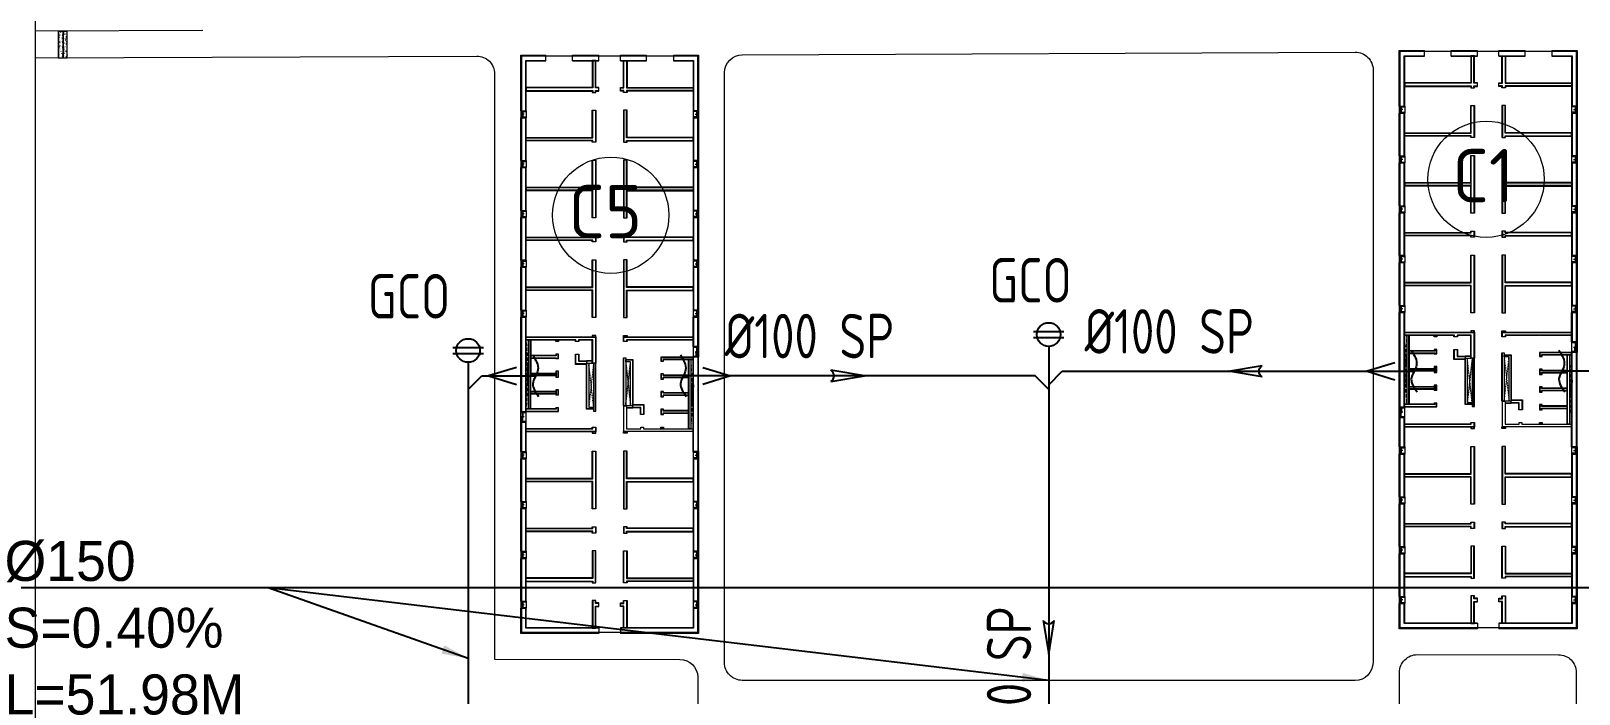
# Model space of a CAD drawing. Header units: metres. Extents: x 6917732 to 8046551, y 3602874 to 4094271.
# Drawn here: x 7174587 to 7261550, y 3773368 to 3810616 of the extents above; entities that cross this region are included whole.
import ezdxf

# ---------------------------------------------------------------- set-up
doc = ezdxf.new("R2010")
doc.units = ezdxf.units.M
doc.header["$LTSCALE"] = 0.5
doc.header["$MEASUREMENT"] = 0
for name, pattern in [('03000 - Plant Layout 1$0$CENTER2', [1.125, 0.75, -0.125, 0.125, -0.125]), ('HIDDEN2', [4.7625, 3.175, -1.5875]), ('MD-PAV-ACCO-3-AR-001-GRF$0$DASHED2', [0.375, 0.25, -0.125]), ('MD-PAV-ACCO-3-AR-001-GRF$0$HIDDEN', [9.525, 6.35, -3.175])]:
    doc.linetypes.add(name, pattern=pattern)
doc.layers.get('0').update_dxf_attribs({"linetype": 'CONTINUOUS'})
for name, color, linetype, lineweight in [('AN-LEGN', 1, 'CONTINUOUS', 20), ('AN-TEXT', 7, 'CONTINUOUS', 40), ('CI-PED-FOOTPATH', 44, 'CONTINUOUS', 0), ('MD-PAV-ACCO-3-AR-001-GRF$0$AR-P-WLI (0.25)-Internal Lining', 7, 'CONTINUOUS', 35), ('MD-PAV-ACCO-3-AR-001-GRF$0$AR-P-WLX (0.25)-External wall', 3, 'CONTINUOUS', 35), ('MD-PAV-ACCO-3-AR-001-GRF$0$AR-WALL-FULL-EXTR', 72, 'CONTINUOUS', 35), ('MD-PAV-ACCO-3-AR-001-GRF$0$AR-WALL-FULL-INTR', 72, 'CONTINUOUS', 35), ('Sewer Line', 4, 'CONTINUOUS', 25)]:
    doc.layers.add(name, color=color, linetype=linetype, lineweight=lineweight)
for name, color, linetype in [('CI-CEN', 1, '03000 - Plant Layout 1$0$CENTER2'), ('CI-ROAD', 11, 'CONTINUOUS'), ('MD-PAV-ACCO-3-AR-001-GRF$0$AR-HID (0.2)-Hidden linework', 2, 'MD-PAV-ACCO-3-AR-001-GRF$0$HIDDEN'), ('MD-PAV-ACCO-3-AR-001-GRF$0$AR-HIDDEN', 8, 'MD-PAV-ACCO-3-AR-001-GRF$0$HIDDEN'), ('MD-PAV-ACCO-3-AR-001-GRF$0$AR-P-FRM (0.2)-window', 20, 'CONTINUOUS'), ('P-Detl-Note', 2, 'CONTINUOUS'), ('RD-TXT', 7, 'CONTINUOUS'), ('TXT-BLDG NO', 20, 'CONTINUOUS')]:
    doc.layers.add(name, color=color, linetype=linetype)
doc.layers.get('CI-CEN').off()
doc.styles.add('3.5mm', font='ISO3098B.shx', dxfattribs={"height": 3.5})
doc.styles.add('BASE PLAN SEWER$0$Style-font061', font='font061.shx')
doc.styles.add('ROMANS', font='ROMANS.shx', dxfattribs={"width": 0.9})
doc.dimstyles.new('1-200', dxfattribs={"dimtxt": 3000, "dimasz": 3000, "dimexe": 1000, "dimexo": 1000, "dimgap": 1000, "dimtad": 1, "dimdec": 0, "dimdsep": 46, "dimtxsty": 'ROMANS', "dimcen": 0, "dimclrd": 5, "dimclre": 5, "dimclrt": 2, "dimadec": 0, "dimazin": 2, "dimtfac": 1, "dimtdec": 0, "dimtmove": 2, "dimatfit": 2, "dimfxl": 1, "dimtolj": 1, "dimtzin": 0, "dimlwd": -1, "dimlwe": -1, "dimarcsym": 0})
pattern_1 = [(0, (7213931.9, 3958531.54), (406.4, 101.6), [16.764, -288.036, 16.764, -288.036, -1625.6]), (0, (7213931.9, 3958531.54), (406.4, 101.6), [-609.6, 16.764, -592.836, 16.764, -288.036, -711.2]), (0, (7213931.9, 3958531.54), (406.4, 101.6), [-1524, 16.764, -186.436, 16.764, -491.236]), (120, (7214084.3, 3958582.34), (-291.18818, 301.152724), [16.764, -288.036, 16.764, -288.036, -1625.6]), (120, (7214084.3, 3958582.34), (-291.18818, 301.152724), [-609.6, 16.764, -592.836, 16.764, -288.036, -711.2]), (120, (7214084.3, 3958582.34), (-291.18818, 301.152724), [-1524, 16.764, -186.436, 16.764, -491.236]), (240, (7214135.1, 3958785.54), (-115.21182, -402.752724), [16.764, -288.036, 16.764, -288.036, -1625.6]), (240, (7214135.1, 3958785.54), (-115.21182, -402.752724), [-609.6, 16.764, -592.836, 16.764, -288.036, -711.2]), (240, (7214135.1, 3958785.54), (-115.21182, -402.752724), [-1524, 16.764, -186.436, 16.764, -491.236])]

# ---------------------------------------------------------------- blocks, each defined once
blk = doc.blocks.new('flow direction')
at = {"layer": 'Sewer Line'}
for p, q in [((40, 70), (-380, 0)), ((-380, 0), (40, -70))]:
    blk.add_line(p, q, dxfattribs=at)
blk.add_arc((82, 0), 81.6, 120.66, 239.34, dxfattribs=at)
blk = doc.blocks.new('eewd')
at = {"color": 15, "lineweight": 0}
for p, q in [((12525, -1810, 0), (12525, -1960, 0)), ((13225, -1960, 0), (13225, -1810, 0))]:
    blk.add_line(p, q, dxfattribs=at)
at = {"layer": 'MD-PAV-ACCO-3-AR-001-GRF$0$AR-HID (0.2)-Hidden linework', "color": 15, "lineweight": 0}
for p, q in [((12450, -150, 0), (16325, -275, 0)), ((12450, -275, 0), (16325, -150, 0)), ((15200, -9520, 0), (11325, -9395, 0)), ((15200, -9395, 0), (11325, -9520, 0))]:
    blk.add_line(p, q, dxfattribs=at)
at = {"layer": 'MD-PAV-ACCO-3-AR-001-GRF$0$AR-HIDDEN', "color": 15, "linetype": 'MD-PAV-ACCO-3-AR-001-GRF$0$DASHED2', "lineweight": 0, "ltscale": 0.1, "elevation": 0}
for points in [[(15025, -3935), (12550, -3660)], [(12550, -3935), (15025, -3660)], [(12625, -5735), (15100, -6010)], [(15100, -5735), (12625, -6010)]]:
    blk.add_lwpolyline(points, dxfattribs=at)
at = {"layer": 'MD-PAV-ACCO-3-AR-001-GRF$0$AR-P-FRM (0.2)-window', "color": 15, "lineweight": 0}
for p, q in [((1250, 163, 0), (1250, -150, 0)), ((1650, 163, 0), (1250, 163, 0)), ((1300, 163, 0), (1300, -150, 0)), ((1600, 75, 0), (1300, 75, 0)), ((1600, 45, 0), (1300, 45, 0)), ((1450, -35, 0), (1450, 163, 0)), ((1600, 163, 0), (1600, -150, 0)), ((1650, 163, 0), (1650, -150, 0)), ((4049, 163, 0), (4049, -150, 0)), ((4449, 163, 0), (4049, 163, 0)), ((4099, 163, 0), (4099, -150, 0)), ((4399, 75, 0), (4099, 75, 0)), ((4399, 45, 0), (4099, 45, 0)), ((4249, -35, 0), (4249, 163, 0)), ((4399, 163, 0), (4399, -150, 0)), ((4449, 163, 0), (4449, -150, 0)), ((6849, 163, 0), (6849, -150, 0)), ((7249, 163, 0), (6849, 163, 0)), ((6899, 163, 0), (6899, -150, 0)), ((7199, 75, 0), (6899, 75, 0)), ((7199, 45, 0), (6899, 45, 0)), ((7049, -35, 0), (7049, 163, 0)), ((7199, 163, 0), (7199, -150, 0)), ((7249, 163, 0), (7249, -150, 0)), ((9649, 163, 0), (9649, -150, 0)), ((10049, 163, 0), (9649, 163, 0)), ((9699, 163, 0), (9699, -150, 0)), ((9999, 75, 0), (9699, 75, 0)), ((9999, 45, 0), (9699, 45, 0)), ((9849, -35, 0), (9849, 163, 0)), ((9999, 163, 0), (9999, -150, 0)), ((10049, 163, 0), (10049, -150, 0)), ((11700, 163, 0), (11700, -150, 0)), ((11700, 163, 0), (12300, 163, 0)), ((11750, 163, 0), (11750, -150, 0)), ((11750, 75, 0), (12030, 75, 0)), ((11750, 45, 0), (12250, 45, 0)), ((11970, 15, 0), (11970, 45, 0)), ((11970, 15, 0), (12250, 15, 0)), ((12000, -35, 0), (12000, 163, 0)), ((12030, 45, 0), (12030, 75, 0)), ((12250, 163, 0), (12250, -150, 0)), ((12300, 163, 0), (12300, -150, 0)), ((17600, 163, 0), (17600, -150, 0)), ((18000, 163, 0), (17600, 163, 0)), ((17650, 163, 0), (17650, -150, 0)), ((17950, 75, 0), (17650, 75, 0)), ((17950, 45, 0), (17650, 45, 0)), ((17800, -35, 0), (17800, 163, 0)), ((17950, 163, 0), (17950, -150, 0)), ((18000, 163, 0), (18000, -150, 0)), ((20400, 163, 0), (20400, -150, 0)), ((20800, 163, 0), (20400, 163, 0)), ((20450, 163, 0), (20450, -150, 0)), ((20750, 75, 0), (20450, 75, 0)), ((20750, 45, 0), (20450, 45, 0)), ((20600, -35, 0), (20600, 163, 0)), ((20750, 163, 0), (20750, -150, 0)), ((20800, 163, 0), (20800, -150, 0)), ((23199, 163, 0), (23199, -150, 0)), ((23599, 163, 0), (23199, 163, 0)), ((23249, 163, 0), (23249, -150, 0)), ((23549, 75, 0), (23249, 75, 0)), ((23549, 45, 0), (23249, 45, 0)), ((23399, -35, 0), (23399, 163, 0)), ((23549, 163, 0), (23549, -150, 0)), ((23599, 163, 0), (23599, -150, 0)), ((25999, 163, 0), (25999, -150, 0)), ((26399, 163, 0), (25999, 163, 0)), ((26049, 163, 0), (26049, -150, 0)), ((26349, 75, 0), (26049, 75, 0)), ((26349, 45, 0), (26049, 45, 0)), ((26199, -35, 0), (26199, 163, 0)), ((26349, 163, 0), (26349, -150, 0)), ((26399, 163, 0), (26399, -150, 0)), ((28799, 163, 0), (28799, -150, 0)), ((29199, 163, 0), (28799, 163, 0)), ((28849, 163, 0), (28849, -150, 0)), ((29149, 75, 0), (28849, 75, 0)), ((29149, 45, 0), (28849, 45, 0)), ((28999, -35, 0), (28999, 163, 0)), ((29149, 163, 0), (29149, -150, 0)), ((29199, 163, 0), (29199, -150, 0)), ((1650, -150, 0), (1250, -150, 0)), ((4449, -150, 0), (4049, -150, 0)), ((7249, -150, 0), (6849, -150, 0)), ((10049, -150, 0), (9649, -150, 0)), ((11700, -150, 0), (12300, -150, 0)), ((18000, -150, 0), (17600, -150, 0)), ((20800, -150, 0), (20400, -150, 0)), ((23599, -150, 0), (23199, -150, 0)), ((26399, -150, 0), (25999, -150, 0)), ((29199, -150, 0), (28799, -150, 0)), ((1250, -9833, 0), (1250, -9520, 0)), ((1650, -9520, 0), (1250, -9520, 0)), ((1300, -9833, 0), (1300, -9520, 0)), ((1600, -9833, 0), (1600, -9520, 0)), ((1650, -9833, 0), (1650, -9520, 0)), ((4049, -9833, 0), (4049, -9520, 0)), ((4449, -9520, 0), (4049, -9520, 0)), ((4099, -9833, 0), (4099, -9520, 0)), ((4399, -9833, 0), (4399, -9520, 0)), ((4449, -9833, 0), (4449, -9520, 0)), ((6849, -9833, 0), (6849, -9520, 0)), ((7249, -9520, 0), (6849, -9520, 0)), ((6899, -9833, 0), (6899, -9520, 0)), ((7199, -9833, 0), (7199, -9520, 0)), ((7249, -9833, 0), (7249, -9520, 0)), ((9649, -9833, 0), (9649, -9520, 0)), ((10049, -9520, 0), (9649, -9520, 0)), ((9699, -9833, 0), (9699, -9520, 0)), ((9999, -9833, 0), (9999, -9520, 0)), ((10049, -9833, 0), (10049, -9520, 0)), ((15350, -9833, 0), (15350, -9520, 0)), ((15950, -9520, 0), (15350, -9520, 0)), ((15400, -9833, 0), (15400, -9520, 0)), ((15900, -9833, 0), (15900, -9520, 0)), ((15950, -9833, 0), (15950, -9520, 0)), ((17600, -9833, 0), (17600, -9520, 0)), ((18000, -9520, 0), (17600, -9520, 0)), ((17650, -9833, 0), (17650, -9520, 0)), ((17950, -9833, 0), (17950, -9520, 0)), ((18000, -9833, 0), (18000, -9520, 0)), ((20400, -9833, 0), (20400, -9520, 0)), ((20800, -9520, 0), (20400, -9520, 0)), ((20450, -9833, 0), (20450, -9520, 0)), ((20750, -9833, 0), (20750, -9520, 0)), ((20800, -9833, 0), (20800, -9520, 0)), ((23199, -9833, 0), (23199, -9520, 0)), ((23599, -9520, 0), (23199, -9520, 0)), ((23249, -9833, 0), (23249, -9520, 0)), ((23549, -9833, 0), (23549, -9520, 0)), ((23599, -9833, 0), (23599, -9520, 0)), ((25999, -9833, 0), (25999, -9520, 0)), ((26399, -9520, 0), (25999, -9520, 0)), ((26049, -9833, 0), (26049, -9520, 0)), ((26349, -9833, 0), (26349, -9520, 0)), ((26399, -9833, 0), (26399, -9520, 0)), ((28799, -9833, 0), (28799, -9520, 0)), ((29199, -9520, 0), (28799, -9520, 0)), ((28849, -9833, 0), (28849, -9520, 0)), ((29149, -9833, 0), (29149, -9520, 0)), ((29199, -9833, 0), (29199, -9520, 0)), ((1650, -9833, 0), (1250, -9833, 0)), ((1600, -9715, 0), (1300, -9715, 0)), ((1600, -9745, 0), (1300, -9745, 0)), ((1450, -9635, 0), (1450, -9833, 0)), ((4449, -9833, 0), (4049, -9833, 0)), ((4399, -9715, 0), (4099, -9715, 0)), ((4399, -9745, 0), (4099, -9745, 0)), ((4249, -9635, 0), (4249, -9833, 0)), ((7249, -9833, 0), (6849, -9833, 0)), ((7199, -9715, 0), (6899, -9715, 0)), ((7199, -9745, 0), (6899, -9745, 0)), ((7049, -9635, 0), (7049, -9833, 0)), ((10049, -9833, 0), (9649, -9833, 0)), ((9999, -9715, 0), (9699, -9715, 0)), ((9999, -9745, 0), (9699, -9745, 0)), ((9849, -9635, 0), (9849, -9833, 0)), ((15950, -9833, 0), (15350, -9833, 0)), ((15680, -9685, 0), (15400, -9685, 0)), ((15900, -9715, 0), (15400, -9715, 0)), ((15620, -9715, 0), (15620, -9745, 0)), ((15900, -9745, 0), (15620, -9745, 0)), ((15650, -9635, 0), (15650, -9833, 0)), ((15680, -9685, 0), (15680, -9715, 0)), ((18000, -9833, 0), (17600, -9833, 0)), ((17950, -9715, 0), (17650, -9715, 0)), ((17950, -9745, 0), (17650, -9745, 0)), ((17800, -9635, 0), (17800, -9833, 0)), ((20800, -9833, 0), (20400, -9833, 0)), ((20750, -9715, 0), (20450, -9715, 0)), ((20750, -9745, 0), (20450, -9745, 0)), ((20600, -9635, 0), (20600, -9833, 0)), ((23599, -9833, 0), (23199, -9833, 0)), ((23549, -9715, 0), (23249, -9715, 0)), ((23549, -9745, 0), (23249, -9745, 0)), ((23399, -9635, 0), (23399, -9833, 0)), ((26399, -9833, 0), (25999, -9833, 0)), ((26349, -9715, 0), (26049, -9715, 0)), ((26349, -9745, 0), (26049, -9745, 0)), ((26199, -9635, 0), (26199, -9833, 0)), ((29199, -9833, 0), (28799, -9833, 0)), ((29149, -9715, 0), (28849, -9715, 0)), ((29149, -9745, 0), (28849, -9745, 0)), ((28999, -9635, 0), (28999, -9833, 0))]:
    blk.add_line(p, q, dxfattribs=at)
at = {"layer": 'MD-PAV-ACCO-3-AR-001-GRF$0$AR-P-WLI (0.25)-Internal Lining', "color": 15, "lineweight": 0, "ltscale": 0.25}
for p, q in [((12300, -150, 0), (12300, -1960, 0)), ((12325, -150, 0), (12325, -1935, 0)), ((12425, -1835, 0), (12425, -150, 0)), ((12450, -1810, 0), (12450, -150, 0)), ((12450, -275, 0), (16325, -275, 0)), ((12450, -375, 0), (16325, -375, 0)), ((16325, -400, 0), (12450, -395, 0)), ((13300, -396, 0), (13300, -1810, 0)), ((13325, -396, 0), (13325, -1810, 0)), ((13425, -396, 0), (13425, -1810, 0)), ((13450, -397, 0), (13450, -1810, 0)), ((14300, -1810, 0), (14300, -398, 0)), ((14325, -1810, 0), (14325, -398, 0)), ((14425, -398, 0), (14425, -1810, 0)), ((14450, -400, 0), (14450, -1810, 0)), ((16325, -275, 0), (16325, -400, 0)), ((12300, -1960, 0), (12525, -1960, 0)), ((12325, -1935, 0), (12525, -1935, 0)), ((12525, -1835, 0), (12425, -1835, 0)), ((12525, -1810, 0), (12450, -1810, 0)), ((13525, -1810, 0), (13225, -1810, 0)), ((13525, -1835, 0), (13225, -1835, 0)), ((13225, -1935, 0), (13525, -1935, 0)), ((13225, -1960, 0), (13525, -1960, 0)), ((13525, -1960, 0), (13525, -1810, 0)), ((13525, -1935, 0), (13525, -1835, 0)), ((14425, -7710, 0), (14125, -7710, 0)), ((14125, -7710, 0), (14125, -7860, 0)), ((14425, -7735, 0), (14125, -7735, 0)), ((14125, -7735, 0), (14125, -7835, 0)), ((14425, -7860, 0), (14425, -7710, 0)), ((15350, -7710, 0), (15125, -7710, 0)), ((15125, -7710, 0), (15125, -7860, 0)), ((15325, -7735, 0), (15125, -7735, 0)), ((15325, -9520, 0), (15325, -7735, 0)), ((15350, -9520, 0), (15350, -7710, 0)), ((13200, -9295, 0), (13200, -7860, 0)), ((13225, -9295, 0), (13225, -7835, 0)), ((13325, -9295, 0), (13325, -7835, 0)), ((13350, -9295, 0), (13350, -7860, 0)), ((14125, -7835, 0), (14225, -7835, 0)), ((14125, -7860, 0), (14200, -7860, 0)), ((14200, -9295, 0), (14200, -7860, 0)), ((14225, -9295, 0), (14225, -7835, 0)), ((14325, -7835, 0), (14425, -7835, 0)), ((14325, -9295, 0), (14325, -7835, 0)), ((14350, -7860, 0), (14425, -7860, 0)), ((14350, -9295, 0), (14350, -7860, 0)), ((15125, -7835, 0), (15225, -7835, 0)), ((15125, -7860, 0), (15200, -7860, 0)), ((15200, -9520, 0), (15200, -7860, 0)), ((15225, -9520, 0), (15225, -7835, 0)), ((11325, -9395, 0), (11325, -9270, 0)), ((11325, -9270, 0), (15200, -9270, 0)), ((11325, -9395, 0), (11325, -9295, 0)), ((11325, -9295, 0), (15200, -9295, 0)), ((13525, -9395, 0), (11325, -9395, 0)), ((15200, -9395, 0), (11325, -9395, 0)), ((13775, -9520, 0), (13675, -9520, 0)), ((13800, -9545, 0), (13675, -9545, 0))]:
    blk.add_line(p, q, dxfattribs=at)
at = {"layer": 'MD-PAV-ACCO-3-AR-001-GRF$0$AR-P-WLI (0.25)-Internal Lining', "color": 15, "lineweight": 0, "elevation": 0}
for points in [[(2775, -150), (2775, -3885), (2675, -3885), (2675, -4035), (2775, -4035), (2775, -4035), (4474, -4035), (4474, -3885), (2925, -3885), (2925, -150)], [(2750, -150), (2750, -3860), (2675, -3860), (2675, -4060), (2775, -4060), (4474, -4060), (4474, -3860), (2950, -3860), (2950, -150)], [(2925, -125), (2775, -125)], [(12325, -4035), (15025, -4035)], [(15125, -3885), (15150, -3885), (15150, -3535), (15025, -3535), (15025, -3885)], [(12525, -5785), (12500, -5785), (12500, -6135), (12625, -6135), (12625, -5785)], [(12625, -5635), (15325, -5635)], [(16300, -7685), (16300, -5810), (16225, -5810), (16225, -5610), (16500, -5610), (16500, -9545), (16300, -9545), (16300, -7710)], [(24900, -9520), (24900, -5810), (26425, -5810), (26425, -5610), (23175, -5610), (23175, -5810), (24700, -5810), (24700, -9520)], [(24875, -9520), (24875, -5785), (26425, -5785), (26425, -5635), (23175, -5635), (23175, -5785), (24725, -5785), (24725, -9520)]]:
    blk.add_lwpolyline(points, dxfattribs=at)
for points in [[(5750, -125), (5750, -3860), (5825, -3860), (5825, -4060), (5474, -4060), (5474, -3860), (5550, -3860), (5550, -125)], [(5725, -150), (5725, -3885), (5825, -3885), (5825, -4035), (5474, -4035), (5474, -3885), (5575, -3885), (5575, -150)], [(8550, -125), (8550, -3860), (10075, -3860), (10075, -4060), (6825, -4060), (6825, -3860), (8350, -3860), (8350, -125)], [(8525, -150), (8525, -3885), (10075, -3885), (10075, -4035), (6825, -4035), (6825, -3885), (8375, -3885), (8375, -150)], [(11350, -125), (11350, -3860), (11425, -3860), (11425, -4060), (11150, -4060), (11150, -125)], [(11325, -150), (11325, -3885), (11425, -3885), (11425, -4035), (11175, -4035), (11175, -150)], [(16500, -125), (16500, -4060), (15025, -4060), (15025, -3860), (16300, -3860), (16300, -3110), (16225, -3110), (16225, -2910), (16300, -2910), (16300, -125)], [(16475, -150), (16475, -4035), (15025, -4035), (15025, -3885), (16325, -3885), (16325, -3085), (16225, -3085), (16225, -2935), (16325, -2935), (16325, -150)], [(19300, -125), (19300, -3860), (20825, -3860), (20825, -4060), (17575, -4060), (17575, -3860), (19100, -3860), (19100, -125)], [(19275, -150), (19275, -3885), (20825, -3885), (20825, -4035), (17575, -4035), (17575, -3885), (19125, -3885), (19125, -150)], [(22100, -125), (22100, -3860), (22175, -3860), (22175, -4060), (21825, -4060), (21825, -3860), (21900, -3860), (21900, -125)], [(22075, -150), (22075, -3885), (22175, -3885), (22175, -4035), (21825, -4035), (21825, -3885), (21925, -3885), (21925, -150)], [(24900, -125), (24900, -3860), (26425, -3860), (26425, -4060), (23175, -4060), (23175, -3860), (24700, -3860), (24700, -125)], [(24875, -150), (24875, -3885), (26425, -3885), (26425, -4035), (23175, -4035), (23175, -3885), (24725, -3885), (24725, -150)], [(24725, -3885), (24875, -3885), (24875, -150), (24725, -150)], [(27700, -125), (27700, -3860), (29225, -3860), (29225, -4060), (27425, -4060), (27425, -3860), (27500, -3860), (27500, -125)], [(27675, -150), (27675, -3885), (29225, -3885), (29225, -4035), (27425, -4035), (27425, -3885), (27525, -3885), (27525, -150)], [(30500, -4060), (32025, -4060), (32025, -3860), (30500, -3860), (30500, -125), (30300, -125), (30300, -3860), (30225, -3860), (30225, -4060), (30300, -4060), (30300, -4235), (30500, -4235)], [(30475, -4035), (32000, -4035), (32000, -3885), (30475, -3885), (30475, -150), (30325, -150), (30325, -3885), (30225, -3885), (30225, -4035), (30325, -4035), (30325, -4235), (30475, -4235)], [(14950, -2910), (15525, -2910), (15525, -3110), (15150, -3110), (15150, -3535), (14950, -3535)], [(14975, -2935), (15525, -2935), (15525, -3085), (15125, -3085), (15125, -3535), (14975, -3535)], [(125, -4060), (1345, -4060), (1345, -4235), (1545, -4235), (1545, -4060), (1675, -4060), (1675, -3860), (125, -3860)], [(125, -4035), (1370, -4035), (1370, -4235), (1520, -4235), (1520, -4035), (1675, -4035), (1675, -3885), (125, -3885)], [(11175, -4060), (11175, -3860), (11075, -3860), (11075, -4060)], [(11175, -4035), (11175, -3885), (11075, -3885), (11075, -4035)], [(12325, -3935), (12325, -4060), (15025, -4060), (15025, -3935)], [(15025, -3660), (12550, -3660), (12550, -3935), (12425, -3935), (12425, -3535), (15025, -3535)], [(15025, -3660), (12550, -3660), (12550, -3935), (12450, -3935), (12450, -3560), (15025, -3560)], [(15125, -3535), (15025, -3535), (15025, -3885), (15125, -3885)], [(16475, -3885), (16475, -4035), (16575, -4035), (16575, -3885)], [(16500, -3860), (16500, -4060), (16575, -4060), (16575, -3860)], [(125, -5635), (1370, -5635), (1370, -5435), (1520, -5435), (1520, -5635), (1675, -5635), (1675, -5785), (125, -5785)], [(125, -5610), (1345, -5610), (1345, -5435), (1545, -5435), (1545, -5610), (1675, -5610), (1675, -5810), (125, -5810)], [(2750, -9545), (2750, -5810), (2675, -5810), (2675, -5610), (2775, -5610), (4474, -5610), (4474, -5810), (2950, -5810), (2950, -9545)], [(2775, -9520), (2775, -5785), (2675, -5785), (2675, -5635), (2775, -5635), (2775, -5635), (4474, -5635), (4474, -5785), (2925, -5785), (2925, -9520)], [(5750, -9545), (5750, -5810), (5825, -5810), (5825, -5610), (5474, -5610), (5474, -5810), (5550, -5810), (5550, -9545)], [(5725, -9520), (5725, -5785), (5825, -5785), (5825, -5635), (5474, -5635), (5474, -5785), (5575, -5785), (5575, -9520)], [(8550, -9545), (8550, -5810), (10075, -5810), (10075, -5610), (6825, -5610), (6825, -5810), (8350, -5810), (8350, -9545)], [(8525, -9520), (8525, -5785), (10075, -5785), (10075, -5635), (6825, -5635), (6825, -5785), (8375, -5785), (8375, -9520)], [(11175, -5610), (11175, -5810), (11075, -5810), (11075, -5610)], [(11175, -5610), (11175, -5810), (11075, -5810), (11075, -5610)], [(11175, -5635), (11175, -5785), (11075, -5785), (11075, -5635)], [(11175, -5635), (11175, -5785), (11075, -5785), (11075, -5635)], [(11175, -9520), (11175, -5635), (12625, -5635), (12625, -5785), (11325, -5785), (11325, -6585), (11425, -6585), (11425, -6735), (11325, -6735), (11325, -9520)], [(12525, -6135), (12625, -6135), (12625, -5785), (12525, -5785)], [(12625, -5735), (12625, -5610), (15325, -5610), (15325, -5735)], [(12625, -6010), (15100, -6010), (15100, -5735), (15225, -5735), (15225, -6135), (12625, -6135)], [(12625, -6010), (15100, -6010), (15100, -5735), (15200, -5735), (15200, -6110), (12625, -6110)], [(16325, -9520), (16325, -5785), (16225, -5785), (16225, -5635), (16475, -5635), (16475, -9520)], [(16475, -5785), (16475, -5635), (16575, -5635), (16575, -5785)], [(16500, -5810), (16500, -5610), (16575, -5610), (16575, -5810)], [(19300, -9545), (19300, -5810), (20825, -5810), (20825, -5610), (17575, -5610), (17575, -5810), (19100, -5810), (19100, -9545)], [(19275, -9520), (19275, -5785), (20825, -5785), (20825, -5635), (17575, -5635), (17575, -5785), (19125, -5785), (19125, -9520)], [(22100, -9545), (22100, -5810), (22175, -5810), (22175, -5610), (21825, -5610), (21825, -5810), (21900, -5810), (21900, -9545)], [(22075, -9520), (22075, -5785), (22175, -5785), (22175, -5635), (21825, -5635), (21825, -5785), (21925, -5785), (21925, -9520)], [(27700, -9545), (27700, -5810), (29225, -5810), (29225, -5610), (27425, -5610), (27425, -5810), (27500, -5810), (27500, -9545)], [(27675, -9520), (27675, -5785), (29225, -5785), (29225, -5635), (27425, -5635), (27425, -5785), (27525, -5785), (27525, -9520)], [(30475, -5635), (32000, -5635), (32000, -5785), (30475, -5785), (30475, -9520), (30325, -9520), (30325, -5785), (30225, -5785), (30225, -5635), (30325, -5635), (30325, -5435), (30475, -5435)], [(30500, -5610), (32025, -5610), (32025, -5810), (30500, -5810), (30500, -9545), (30300, -9545), (30300, -5810), (30225, -5810), (30225, -5610), (30300, -5610), (30300, -5435), (30500, -5435)], [(12675, -6735), (12125, -6735), (12125, -6585), (12525, -6585), (12525, -6135), (12675, -6135)], [(12700, -6760), (12125, -6760), (12125, -6560), (12500, -6560), (12500, -6135), (12700, -6135)]]:
    blk.add_lwpolyline(points, close=True, dxfattribs=at)
at = {"layer": 'MD-PAV-ACCO-3-AR-001-GRF$0$AR-P-WLI (0.25)-Internal Lining', "color": 15, "lineweight": 0, "ltscale": 0.25, "elevation": 0}
for points in [[(15275, -1935), (15525, -1935), (15525, -1835), (15425, -1835), (15425, -399)], [(15325, -399), (15325, -1835), (15275, -1835), (15275, -1935), (15275, -1935)], [(15300, -399), (15300, -1810), (15275, -1810), (15275, -1960), (15525, -1960), (15525, -1810), (15450, -1810), (15450, -399)], [(15450, -375), (15300, -375)], [(15425, -375), (15325, -375)], [(12425, -7735), (12125, -7735), (12125, -7835), (12225, -7835), (12225, -9295), (12325, -9295), (12325, -7835), (12425, -7835), (12425, -7735), (12425, -7735)], [(13350, -7860), (13425, -7860), (13425, -7710), (13125, -7710), (13125, -7860), (13200, -7860)], [(13325, -7835), (13400, -7835), (13400, -7735), (13125, -7735), (13125, -7835), (13225, -7835)], [(13325, -7860), (13325, -7860)]]:
    blk.add_lwpolyline(points, dxfattribs=at)
for points in [[(14575, -1810), (14225, -1810), (14225, -1960), (14575, -1960)], [(14575, -1835), (14225, -1835), (14225, -1935), (14575, -1935)], [(16225, -1810), (16325, -1810), (16325, -1960), (16225, -1960)], [(16225, -1835), (16300, -1835), (16300, -1935), (16225, -1935)], [(11425, -7860), (11325, -7860), (11325, -7710), (11425, -7710)], [(11425, -7835), (11350, -7835), (11350, -7735), (11425, -7735)], [(12425, -7710), (12125, -7710), (12125, -7860), (12200, -7860), (12200, -9295), (12350, -9295), (12350, -7860), (12425, -7860)]]:
    blk.add_lwpolyline(points, close=True, dxfattribs=at)
at = {"layer": 'MD-PAV-ACCO-3-AR-001-GRF$0$AR-P-WLX (0.25)-External wall', "color": 15, "lineweight": 0}
for p, q in [((1250, 163, 0), (1250, -150, 0)), ((1650, 163, 0), (1650, -150, 0)), ((4049, 163, 0), (4049, -150, 0)), ((4449, 163, 0), (4449, -150, 0)), ((6849, 163, 0), (6849, -150, 0)), ((7249, 163, 0), (7249, -150, 0)), ((9649, 163, 0), (9649, -150, 0)), ((10049, 163, 0), (10049, -150, 0)), ((11700, 163, 0), (11700, -150, 0)), ((12300, 163, 0), (12300, -150, 0)), ((18000, 163, 0), (18000, -150, 0)), ((20400, -150, 0), (20400, 163, 0)), ((20800, -150, 0), (20800, 163, 0)), ((23199, 163, 0), (23199, -150, 0)), ((23599, 163, 0), (23599, -150, 0)), ((25999, 163, 0), (25999, -150, 0)), ((26399, 163, 0), (26399, -150, 0)), ((28799, 163, 0), (28799, -150, 0)), ((29199, 163, 0), (29199, -150, 0)), ((32000, -1254, 0), (32313, -1254, 0)), ((32000, -2754, 0), (32313, -2754, 0)), ((32000, -4235, 0), (32313, -4235, 0)), ((32000, -5435, 0), (32313, -5435, 0)), ((32000, -6914, 0), (32313, -6914, 0)), ((32313, -8414, 0), (32000, -8414, 0)), ((1250, -9520, 0), (1250, -9833, 0)), ((1650, -9520, 0), (1650, -9833, 0)), ((4049, -9520, 0), (4049, -9833, 0)), ((4449, -9520, 0), (4449, -9833, 0)), ((6849, -9520, 0), (6849, -9833, 0)), ((7249, -9520, 0), (7249, -9833, 0)), ((9649, -9520, 0), (9649, -9833, 0)), ((10049, -9833, 0), (10049, -9520, 0)), ((15350, -9833, 0), (15350, -9520, 0)), ((15950, -9833, 0), (15950, -9520, 0)), ((17600, -9520, 0), (17600, -9833, 0)), ((17600, -9833, 0), (17600, -9520, 0)), ((18000, -9520, 0), (18000, -9833, 0)), ((20400, -9520, 0), (20400, -9833, 0)), ((20800, -9520, 0), (20800, -9833, 0)), ((23199, -9520, 0), (23199, -9833, 0)), ((23599, -9520, 0), (23599, -9833, 0)), ((25999, -9520, 0), (25999, -9833, 0)), ((26399, -9520, 0), (26399, -9833, 0)), ((28799, -9520, 0), (28799, -9833, 0)), ((29199, -9520, 0), (29199, -9833, 0))]:
    blk.add_line(p, q, dxfattribs=at)
at = {"layer": 'MD-PAV-ACCO-3-AR-001-GRF$0$AR-P-WLX (0.25)-External wall', "color": 15, "lineweight": 0, "elevation": 0}
for points in [[(-163, -4235), (-163, 163), (1250, 163)], [(1250, 125), (-125, 125), (-125, -4235)], [(1650, 163), (4049, 163)], [(4049, 125), (1650, 125)], [(4449, 163), (6849, 163)], [(6849, 125), (4449, 125)], [(7249, 163), (9649, 163)], [(9649, 125), (7249, 125)], [(10049, 163), (11700, 163)], [(11700, 125), (10049, 125)], [(12300, 163), (17600, 163)], [(17600, 125), (12300, 125)], [(17600, 163), (17600, -150)], [(18000, 163), (20400, 163)], [(20400, 125), (18000, 125)], [(20800, 163), (23199, 163)], [(23199, 125), (20800, 125)], [(23599, 163), (25999, 163)], [(25999, 125), (23599, 125)], [(26399, 163), (28799, 163)], [(28799, 125), (26399, 125)], [(29199, 163), (32313, 163), (32313, -1254)], [(32275, -1254), (32275, 125), (29199, 125)], [(125, -4235), (125, -125), (1250, -125)], [(150, -4235), (150, -150), (1250, -150)], [(1650, -125), (1650, -125), (4049, -125)], [(1650, -150), (4049, -150)], [(4449, -125), (4449, -125), (6849, -125)], [(4449, -150), (6849, -150)], [(7249, -125), (7249, -125), (9649, -125)], [(7249, -150), (9649, -150)], [(10049, -125), (10049, -125), (11700, -125)], [(10049, -150), (11700, -150)], [(12300, -125), (17600, -125)], [(12300, -150), (17600, -150)], [(18000, -125), (18000, -125), (20400, -125)], [(18000, -150), (20400, -150)], [(20800, -125), (20800, -125), (23199, -125)], [(20800, -150), (23199, -150)], [(23599, -125), (23599, -125), (25999, -125)], [(23599, -150), (25999, -150)], [(26399, -125), (26399, -125), (28799, -125)], [(26399, -150), (28799, -150)], [(29199, -125), (29199, -125), (32025, -125), (32025, -1254)], [(29199, -150), (32000, -150), (32000, -1254)], [(32000, -2754), (32000, -4235)], [(32025, -2754), (32025, -4235)], [(32275, -4235), (32275, -2754)], [(32313, -2754), (32313, -4235)], [(1250, -9833), (-163, -9833), (-163, -5435)], [(-125, -5435), (-125, -9795), (1250, -9795)], [(1250, -9545), (1250, -9545), (125, -9545), (125, -5435)], [(1250, -9520), (150, -9520), (150, -5435)], [(32000, -5435), (32000, -6914)], [(32025, -5435), (32025, -6914)], [(32275, -6914), (32275, -5435)], [(32313, -5435), (32313, -6914)], [(29199, -9795), (32275, -9795), (32275, -8414)], [(32025, -8414), (32025, -9545), (29199, -9545)], [(32313, -8414), (32313, -9833), (29199, -9833)], [(32000, -8414), (32000, -9520), (29199, -9520)], [(4049, -9520), (1650, -9520)], [(4049, -9545), (4049, -9545), (1650, -9545)], [(6849, -9520), (4449, -9520)], [(6849, -9545), (6849, -9545), (4449, -9545)], [(9649, -9520), (7249, -9520)], [(9649, -9545), (9628, -9545), (7249, -9545)], [(10049, -9520), (15350, -9520)], [(10049, -9545), (10049, -9545), (15350, -9545)], [(17600, -9520), (15950, -9520)], [(15950, -9520), (17600, -9520)], [(17600, -9545), (17600, -9545), (15950, -9545)], [(15950, -9545), (15950, -9545), (17600, -9545)], [(20400, -9520), (18000, -9520)], [(20400, -9545), (20400, -9545), (18000, -9545)], [(23199, -9520), (20800, -9520)], [(23199, -9545), (23199, -9545), (20800, -9545)], [(25999, -9520), (23599, -9520)], [(25999, -9545), (25999, -9545), (23599, -9545)], [(28799, -9520), (26399, -9520)], [(28799, -9545), (28799, -9545), (26399, -9545)], [(1650, -9795), (4049, -9795)], [(4049, -9833), (1650, -9833)], [(4449, -9795), (6849, -9795)], [(6849, -9833), (4449, -9833)], [(7249, -9795), (9649, -9795)], [(9649, -9833), (7249, -9833)], [(15350, -9795), (10049, -9795)], [(10049, -9833), (15350, -9833)], [(15950, -9795), (17600, -9795)], [(17600, -9795), (15950, -9795)], [(17600, -9833), (15950, -9833)], [(15950, -9833), (17600, -9833)], [(18000, -9795), (20400, -9795)], [(20400, -9833), (18000, -9833)], [(20800, -9795), (23199, -9795)], [(23199, -9833), (20800, -9833)], [(23599, -9795), (25999, -9795)], [(25999, -9833), (23599, -9833)], [(26399, -9795), (28799, -9795)], [(28799, -9833), (26399, -9833)]]:
    blk.add_lwpolyline(points, dxfattribs=at)
at = {"layer": 'MD-PAV-ACCO-3-AR-001-GRF$0$AR-WALL-FULL-EXTR', "color": 15, "lineweight": 0}
for p, q in [((150, -4235, 0), (-163, -4235, 0)), ((150, -5435, 0), (-163, -5435, 0))]:
    blk.add_line(p, q, dxfattribs=at)
at = {"layer": 'MD-PAV-ACCO-3-AR-001-GRF$0$AR-WALL-FULL-INTR', "color": 15, "lineweight": 0, "elevation": 0}
blk.add_lwpolyline([(24725, -9520), (24725, -5785), (24875, -5785), (24875, -9520)], dxfattribs=at)
blk = doc.blocks.new('sdsxdc')
at = {"layer": 'CI-PED-FOOTPATH', "lineweight": 0}
h = blk.add_hatch(dxfattribs=at)
h.set_pattern_fill('FP_2', color=15, style=0, pattern_type=2)
h.set_pattern_definition(pattern_1)
h.paths.add_polyline_path([(7176131, 3809105), (7176130, 3809106), (7176374, 3809107), (7176374, 3810604), (7176124, 3810604), (7176124, 3809105), (7176130, 3809105)], flags=0)
h = blk.add_hatch(dxfattribs=at)
h.set_pattern_fill('FP_3', color=15, style=0, pattern_type=2)
h.set_pattern_definition(pattern_1)
h.paths.add_polyline_path([(7176624, 3809105), (7176624, 3810604), (7176374, 3810604), (7176374, 3809105), (7176494, 3809105)], flags=0)
at = {"layer": 'CI-PED-FOOTPATH', "color": 15, "lineweight": 0}
for p, q in [((7184240, 3810640, 0), (7174828, 3810599, 0)), ((7176124, 3810605), (7176124, 3809106)), ((7176124, 3810604), (7176124, 3809105)), ((7176124, 3810604), (7176374, 3810604)), ((7176143, 3810604), (7176143, 3809106)), ((7176374, 3810604), (7176624, 3810604)), ((7176374, 3810604), (7176374, 3809105)), ((7176393, 3810604), (7176393, 3809105)), ((7176624, 3809108), (7176624, 3810607)), ((7176124, 3809105), (7176131, 3809105)), ((7176130, 3809106), (7176374, 3809107)), ((7176374, 3809105), (7176624, 3809105)), ((7176624, 3809108), (7176624, 3809105))]:
    blk.add_line(p, q, dxfattribs=at)
at = {"layer": 'CI-PED-FOOTPATH', "color": 15, "lineweight": 0, "elevation": 33, "flags": 128}
for points in [[(7174834, 3809099), (7199626, 3809208, -0.415548), (7200631, 3808207), (7200626, 3775319), (7211041, 3775317, -0.414178), (7212041, 3774317), (7212040, 3738551, -0.414253), (7211039, 3737551), (7200619, 3737553)], [(7251467, 3738728), (7251467, 3738728), (7251468, 3774581, -0.414249), (7252468, 3775581), (7260397, 3775579, -0.414214), (7261397, 3774579), (7261391, 3738544, -0.414214), (7260391, 3737544), (7252504, 3737546)]]:
    blk.add_lwpolyline(points, format="xyb", dxfattribs=at)
at = {"layer": 'CI-PED-FOOTPATH', "color": 15, "lineweight": 0, "elevation": -1973}
for points in [[(7202131, 3809219), (7212046, 3809219), (7212046, 3776817), (7202131, 3776817)], [(7251482, 3809481), (7261397, 3809481), (7261397, 3777079), (7251482, 3777079)]]:
    blk.add_lwpolyline(points, close=True, dxfattribs=at)
at = {"layer": 'CI-PED-FOOTPATH', "color": 15, "lineweight": 0, "elevation": 33, "flags": 128}
blk.add_lwpolyline([(7213546, 3775137), (7213551, 3808273, -0.41288), (7214546, 3809273), (7248977, 3809425, -0.415548), (7249982, 3808425), (7249977, 3775132, -0.414204), (7248976, 3774132), (7214545, 3774136, -0.414223)], format="xyb", close=True, dxfattribs=at)
at = {"layer": 'CI-ROAD', "color": 15, "lineweight": 0, "elevation": 33, "flags": 128}
for points in [[(7181434, 3739303), (7181434, 3756803), (7176334, 3756803, -0.414204), (7174834, 3758303), (7174834, 3842921, -0.414228), (7176334, 3844421), (7181737, 3844421), (7181739, 3881921)], [(7181434, 3756803), (7176334, 3756803, -0.414204), (7174834, 3758303), (7174834, 3809099)]]:
    blk.add_lwpolyline(points, format="xyb", dxfattribs=at)
blk = doc.blocks.new('A$C65520D9C')
at = {"layer": 'AN-LEGN', "rotation": 90.00000000025585}
for p in [(-243045, -290365, -383), (-292396, -290628, -383)]:
    blk.add_blockref('eewd', p, dxfattribs=at)
at = {"layer": 'CI-CEN', "color": 8, "linetype": 'HIDDEN2', "lineweight": 0, "ltscale": 2000}
blk.add_blockref('sdsxdc', (-7494656, -4067566, -33), dxfattribs=at)
blk = doc.blocks.new('A$C021B369C')
at = {"layer": 'RD-TXT', "color": 2}
blk.add_blockref('A$C65520D9C', (0, 0), dxfattribs=at)

msp = doc.modelspace()

# ---------------------------------------------------------------- linework, layer by layer
at = {"layer": 'AN-TEXT', "color": 2, "lineweight": 15}
for centre in [(7256329.6, 3802282.4), (7207155.5, 3800262.7)]:
    msp.add_circle(centre, 3267.7, dxfattribs=at)
at = {"layer": 'Sewer Line'}
for p, q in [((7230900.8, 3793731.8, 136.1), (7232613.3, 3793731.8, 136.1)), ((7230900.8, 3793394.4, 136.1), (7232613.3, 3793394.4, 136.1)), ((7198287, 3792834.4, -350.4), (7199999.5, 3792834.4, -350.4)), ((7198287, 3792497, -350.4), (7199999.5, 3792497, -350.4)), ((7231757, 3792898.9, 136.1), (7231757.8, 3740178.2, -256.7)), ((7199143.3, 3792001.5, -1805.3), (7199138.4, 3739416.2, -334.1)), ((7201856, 3791712.5, -350.4), (7200292.2, 3791238.5, -350.4)), ((7212320.8, 3791712.5, -350.4), (7213884.6, 3791238.5, -350.4)), ((7251207, 3791974.7, -350.4), (7249643.1, 3791500.8, -350.4)), ((7199143.2, 3790475.6, -350.4), (7199906.1, 3791238.5, -350.4)), ((7199906.1, 3791238.5, -350.4), (7202940.2, 3791238.6, -350.4)), ((7200292.2, 3791238.5, -350.4), (7201856, 3790764.6, -350.4)), ((7230994, 3791238.2, -350.4), (7211236.6, 3791238.6, -350.4)), ((7213884.6, 3791238.5, -350.4), (7212320.8, 3790764.6, -350.4)), ((7231757, 3790475.3, -350.4), (7230994, 3791238.2, -350.4)), ((7231756.6, 3790737.5, -350.4), (7232519.5, 3791500.5, -350.4)), ((7232519.5, 3791500.5, -350.4), (7252291.2, 3791500.9, -350.4)), ((7249643.1, 3791500.8, -350.4), (7251207, 3791026.9, -350.4)), ((7263902, 3791500.8, -350.4), (7260587.6, 3791500.9, -350.4))]:
    msp.add_line(p, q, dxfattribs=at)
for centre in [(7231757, 3793563.1, 136.1), (7199143.2, 3792665.7, -350.4)]:
    msp.add_circle(centre, 664.2, dxfattribs=at)
for points in [[(7252127.7, 3792679.1, -350.4), (7252418.8, 3791837.4, -350.4), (7252127.7, 3791060.5, -350.4), (7252451.2, 3790348.2, -350.4)], [(7260424.1, 3792679.1, -350.4), (7260715.2, 3791837.4, -350.4), (7260424.1, 3791060.5, -350.4), (7260747.6, 3790348.2, -350.4)], [(7202776.7, 3792416.9, -350.4), (7203067.8, 3791575.2, -350.4), (7202776.7, 3790798.2, -350.4), (7203100.2, 3790086, -350.4)], [(7211073.1, 3792416.9, -350.4), (7211364.3, 3791575.2, -350.4), (7211073.1, 3790798.2, -350.4), (7211396.6, 3790086, -350.4)]]:
    msp.add_spline(points, degree=3, dxfattribs=at)

# ---------------------------------------------------------------- block references
at = {"layer": 'RD-TXT', "color": 2, "lineweight": -3}
msp.add_blockref('A$C021B369C', (7494655.6, 4067566.2, 32.9), dxfattribs=at)
at = {"layer": 'Sewer Line', "yscale": 4.5, "zscale": 4.5}
for p, xscale, rotation in [((7243572.9, 3791500.7, -350.4), -4.5, 180), ((7219700.8, 3791238.4, -350.4), 4.5, 180), ((7231757.4, 3777312.1, -40.8), 4.5, 89.99999999999999)]:
    msp.add_blockref('flow direction', p, dxfattribs=dict(at, xscale=xscale, rotation=rotation))

# ---------------------------------------------------------------- texts
at = {"layer": 'P-Detl-Note', "ltscale": 10, "insert": (7173105.9, 3781971.2, 57.3), "char_height": 2250, "width": 22122.162, "attachment_point": 1, "style": 'BASE PLAN SEWER$0$Style-font061'}
msp.add_mtext('%%C150\\PS=0.40%\\PL=51.98M', dxfattribs=at)
at = {"layer": 'RD-TXT', "color": 2, "style": '3.5mm', "width": 0.8}
for s, p in [('GCO', (7228418.3, 3795358.5, -38246.2)), ('GCO', (7193507, 3794461, -38733.5)), ('%%C100 SP', (7213564.5, 3792226.2, -38733.5)), ('%%C100 SP', (7233774.8, 3792488.5, -38733.5))]:
    msp.add_text(s, height=2500, dxfattribs=at).set_placement(p)
msp.add_text('%%C150 SP', height=2500, rotation=90, dxfattribs=at).set_placement((7230778.8, 3768699.4, -37861.8))
at = {"layer": 'TXT-BLDG NO', "char_height": 3000, "attachment_point": 1, "style": '3.5mm'}
for s, insert in [('C1', (7254430, 3803988)), ('C5', (7204775.5, 3801968.3))]:
    msp.add_mtext_dynamic_manual_height_columns(s, width=34795.731, gutter_width=20, heights=[0], dxfattribs=dict(at, insert=insert))

# ---------------------------------------------------------------- leaders
at = {"layer": 'RD-TXT', "color": 3, "lineweight": -3}
for points in [[(7264667.4, 3779342.8, -534.3), (7187905.3, 3779327.5, -534.3)], [(7199141.7, 3775371.6), (7187905.3, 3779327.5), (7171914.3, 3779327.5)], [(7231761, 3774134.2, 32.9), (7187905.3, 3779327.5, 32.9), (7171914.3, 3779327.5, 32.9)]]:
    msp.add_leader(points, dimstyle='1-200', override={"dimasz": 1500, "dimexe": 100, "dimexo": 100, "dimgap": 1000, "dimtad": 0, "dimaunit": 1, "dimadec": 3, "dimfxl": 10, "dimtfill": 1, "dimarcsym": 2}, dxfattribs=at)

doc.saveas('drawing.dxf')
